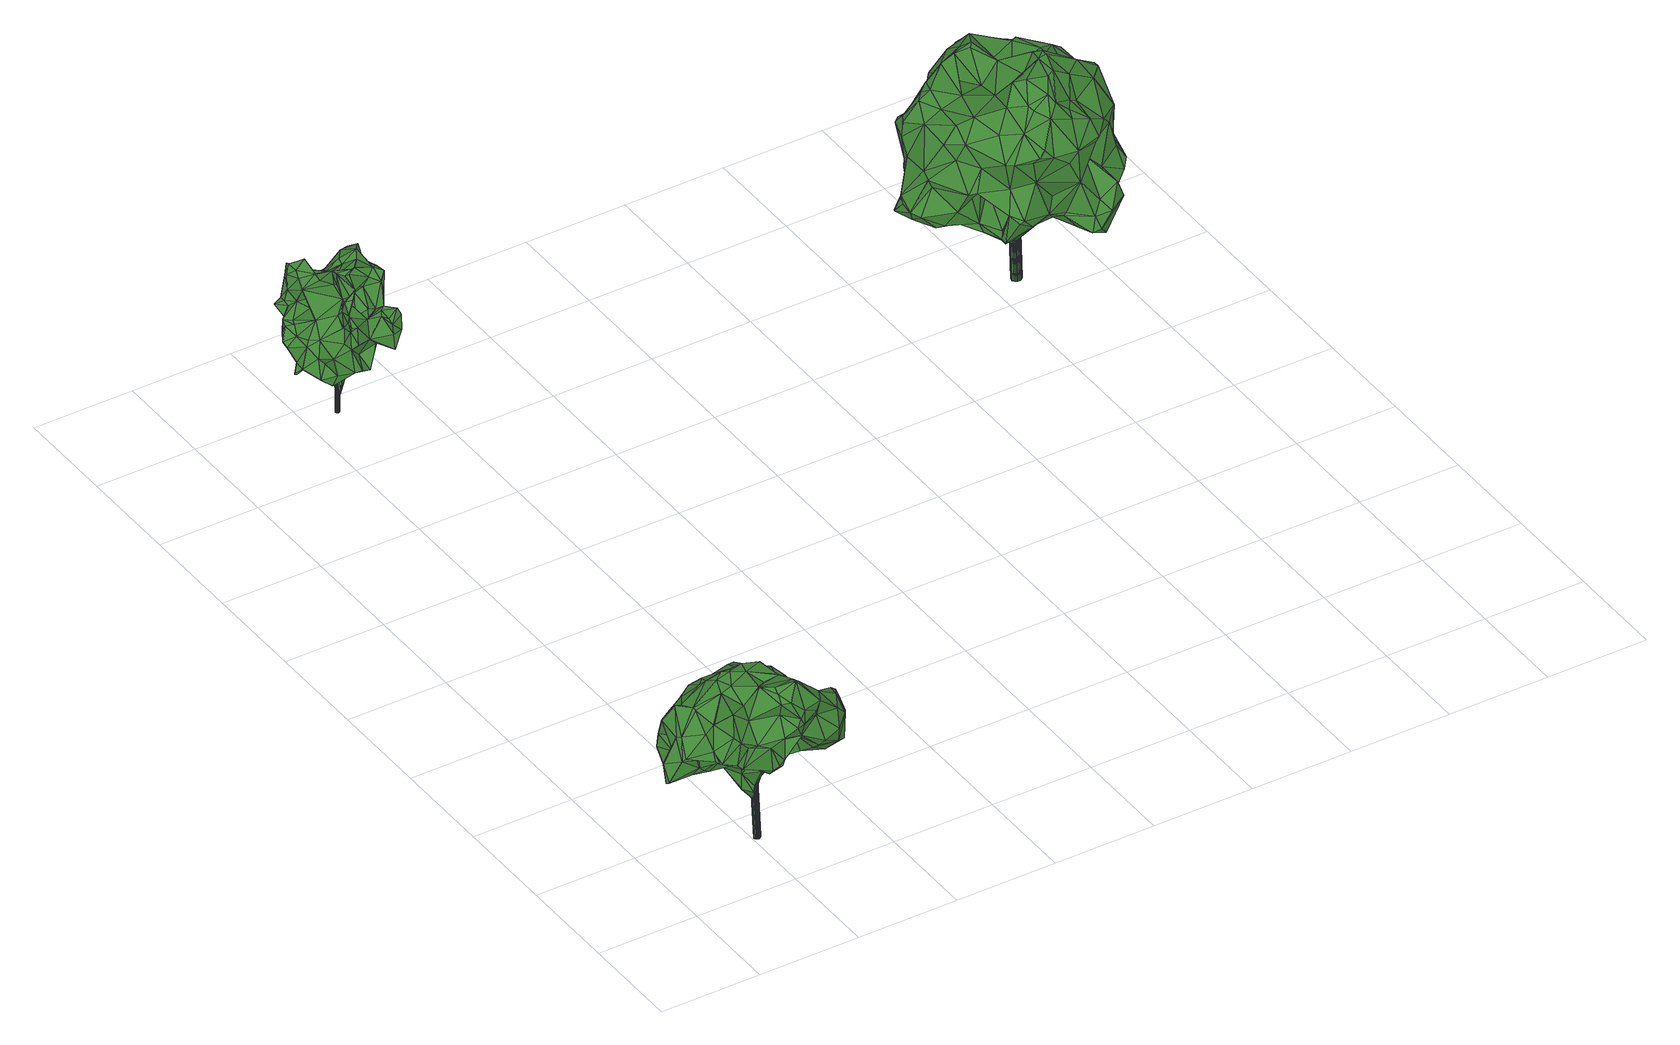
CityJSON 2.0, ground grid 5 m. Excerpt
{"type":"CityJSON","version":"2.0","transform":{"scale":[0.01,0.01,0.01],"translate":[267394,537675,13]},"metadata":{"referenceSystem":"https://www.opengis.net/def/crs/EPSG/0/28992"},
"CityObjects":{
"tree1":{"type":"SolitaryVegetationObject","attributes":{"gtid":406,"crown_width_m":7.27,"crown_median_z":19.41,"crown_r50_m":0.284,"crown_porosity":0.911,"trunk_H_m":6.09,"trunk_DBH_m":0.314,"trunk_radius_m":0.157,"trunk_base_height_m":13.32,"original_gtid":"407"},"geometry":[{"type":"Solid","lod":"3","boundaries":[[[[0,1,2]],[[3,4,5]],[[6,7,8]],[[9,10,11]],[[12,13,14]],[[15,16,17]],[[18,19,20]],[[18,13,12]],[[21,1,22]],[[23,24,25]],[[26,27,28]],[[26,29,27]],[[30,31,17]],[[23,32,24]],[[33,32,23]],[[34,35,36]],[[25,37,23]],[[38,39,16]],[[40,41,42]],[[43,44,45]],[[46,47,48]],[[46,49,50]],[[51,52,53]],[[54,55,56]],[[57,54,56]],[[58,59,60]],[[4,3,16]],[[52,37,25]],[[61,37,52]],[[62,63,64]],[[25,65,52]],[[20,13,18]],[[7,66,8]],[[6,67,7]],[[43,45,68]],[[43,68,15]],[[36,10,69]],[[8,66,6]],[[19,70,20]],[[34,71,72]],[[73,11,10]],[[74,25,24]],[[32,40,75]],[[76,77,78]],[[79,80,12]],[[81,82,83]],[[84,85,86]],[[15,17,43]],[[69,10,9]],[[87,11,74]],[[88,89,90]],[[91,90,89]],[[23,92,33]],[[24,87,74]],[[93,94,95]],[[96,97,98]],[[1,0,53]],[[99,64,100]],[[101,100,64]],[[102,103,104]],[[82,105,106]],[[107,106,105]],[[108,78,77]],[[3,109,110]],[[111,112,113]],[[78,112,76]],[[74,65,25]],[[68,114,115]],[[78,116,112]],[[24,69,9]],[[24,9,87]],[[117,118,60]],[[119,120,121]],[[118,122,123]],[[118,123,60]],[[88,42,41]],[[3,38,16]],[[15,68,124]],[[125,70,19]],[[36,69,75]],[[9,11,87]],[[0,59,29]],[[111,126,76]],[[45,114,68]],[[5,109,3]],[[68,115,127]],[[68,127,124]],[[128,13,20]],[[129,130,108]],[[24,75,69]],[[131,31,30]],[[132,133,30]],[[134,135,67]],[[61,136,137]],[[52,51,136]],[[138,120,139]],[[43,17,31]],[[52,136,61]],[[1,140,2]],[[106,103,83]],[[141,142,143]],[[84,86,144]],[[144,86,145]],[[21,22,146]],[[86,85,145]],[[111,147,148]],[[132,17,39]],[[17,16,39]],[[30,133,131]],[[52,65,53]],[[149,150,73]],[[92,137,151]],[[138,152,153]],[[154,70,125]],[[33,155,32]],[[40,32,155]],[[155,109,156]],[[157,158,91]],[[12,80,18]],[[7,159,66]],[[96,123,122]],[[160,161,135]],[[66,162,163]],[[164,165,166]],[[167,95,83]],[[154,115,114]],[[154,168,115]],[[22,53,65]],[[71,169,170]],[[171,172,173]],[[129,104,103]],[[147,11,150]],[[126,111,174]],[[175,142,141]],[[132,30,17]],[[22,1,53]],[[113,116,176]],[[166,77,164]],[[14,13,128]],[[82,106,83]],[[49,93,50]],[[106,107,176]],[[113,176,107]],[[74,22,65]],[[112,116,113]],[[107,140,21]],[[107,21,113]],[[78,108,116]],[[14,94,79]],[[128,94,14]],[[151,38,110]],[[131,43,31]],[[12,14,79]],[[81,118,117]],[[50,93,167]],[[102,167,103]],[[107,105,140]],[[151,39,38]],[[173,172,49]],[[43,131,44]],[[177,178,179]],[[180,44,97]],[[20,70,181]],[[20,181,97]],[[142,182,183]],[[23,37,61]],[[128,97,96]],[[128,20,97]],[[184,185,174]],[[186,187,184]],[[188,124,157]],[[10,35,73]],[[10,36,35]],[[98,189,190]],[[72,184,191]],[[83,103,167]],[[92,61,137]],[[0,60,59]],[[35,149,73]],[[132,137,28]],[[144,192,84]],[[33,109,155]],[[42,88,152]],[[140,193,2]],[[170,152,139]],[[46,194,47]],[[19,18,80]],[[139,152,138]],[[95,167,93]],[[72,35,34]],[[88,153,152]],[[103,130,129]],[[118,195,122]],[[60,2,117]],[[180,114,45]],[[45,44,180]],[[34,169,71]],[[105,117,193]],[[105,193,140]],[[71,184,72]],[[136,51,26]],[[42,169,34]],[[152,169,42]],[[110,92,151]],[[138,121,120]],[[132,27,196]],[[98,133,196]],[[117,2,193]],[[154,192,168]],[[16,15,188]],[[185,164,126]],[[77,126,164]],[[76,126,77]],[[44,131,98]],[[149,35,191]],[[190,96,98]],[[51,53,0]],[[81,83,95]],[[125,172,171]],[[93,79,94]],[[128,96,122]],[[197,183,161]],[[198,183,197]],[[29,59,58]],[[49,172,80]],[[4,16,188]],[[89,41,156]],[[57,192,144]],[[127,199,158]],[[99,55,64]],[[79,49,80]],[[27,98,196]],[[154,180,70]],[[114,180,154]],[[112,111,76]],[[200,104,201]],[[49,46,173]],[[5,156,109]],[[131,133,98]],[[26,28,137]],[[91,121,90]],[[35,72,191]],[[41,89,88]],[[157,89,5]],[[3,110,38]],[[147,111,21]],[[21,111,113]],[[202,121,91]],[[110,109,92]],[[144,54,57]],[[36,203,34]],[[108,162,129]],[[104,129,162]],[[204,205,50]],[[204,50,167]],[[84,206,85]],[[178,85,206]],[[47,194,175]],[[141,47,175]],[[177,48,178]],[[73,150,11]],[[66,187,6]],[[165,187,66]],[[27,189,98]],[[173,46,177]],[[200,201,175]],[[180,97,181]],[[44,98,97]],[[190,123,96]],[[89,156,5]],[[124,188,15]],[[206,171,173]],[[33,92,109]],[[108,163,162]],[[186,71,101]],[[90,138,153]],[[118,95,94]],[[170,101,71]],[[139,101,170]],[[186,101,134]],[[67,186,134]],[[103,106,130]],[[102,205,167]],[[204,167,205]],[[160,198,161]],[[198,197,161]],[[205,175,194]],[[205,194,50]],[[62,64,55]],[[183,201,159]],[[147,146,207]],[[11,147,207]],[[208,108,77]],[[157,5,4]],[[157,91,89]],[[161,183,159]],[[61,92,23]],[[74,11,207]],[[155,156,40]],[[41,40,156]],[[170,169,152]],[[74,207,146]],[[140,1,21]],[[90,153,88]],[[74,146,22]],[[163,209,66]],[[165,209,166]],[[104,162,159]],[[66,159,162]],[[66,209,165]],[[81,95,118]],[[19,172,125]],[[80,172,19]],[[145,54,144]],[[49,79,93]],[[36,75,203]],[[40,203,75]],[[32,75,24]],[[177,179,173]],[[206,179,178]],[[173,179,206]],[[50,194,46]],[[168,199,127]],[[127,115,168]],[[188,157,4]],[[67,135,161]],[[154,210,192]],[[57,168,192]],[[26,137,136]],[[168,57,199]],[[142,183,198]],[[67,6,187]],[[57,56,199]],[[147,21,146]],[[99,100,55]],[[120,100,139]],[[101,139,100]],[[101,64,134]],[[27,132,28]],[[127,158,124]],[[157,124,158]],[[56,158,199]],[[158,56,91]],[[195,94,122]],[[118,94,195]],[[122,94,128]],[[55,54,145]],[[70,180,181]],[[132,196,133]],[[141,143,47]],[[58,60,123]],[[71,186,184]],[[165,184,187]],[[34,203,42]],[[40,42,203]],[[176,130,106]],[[208,163,108]],[[208,77,163]],[[154,171,210]],[[125,171,154]],[[58,189,29]],[[211,189,58]],[[123,190,189]],[[123,189,211]],[[123,211,58]],[[29,189,27]],[[67,187,186]],[[164,184,165]],[[185,184,164]],[[85,178,62]],[[62,55,145]],[[85,62,145]],[[51,0,29]],[[51,29,26]],[[77,166,209]],[[149,174,148]],[[111,148,174]],[[116,108,130]],[[0,2,60]],[[184,174,191]],[[191,174,149]],[[126,174,185]],[[198,160,63]],[[134,160,135]],[[64,160,134]],[[63,160,64]],[[48,177,46]],[[119,121,202]],[[138,90,121]],[[62,178,63]],[[39,137,132]],[[151,137,39]],[[163,77,209]],[[148,147,150]],[[148,150,149]],[[116,130,176]],[[100,120,119]],[[100,119,55]],[[205,102,200]],[[104,200,102]],[[205,200,175]],[[202,91,56]],[[119,202,56]],[[55,119,56]],[[117,105,81]],[[81,105,82]],[[171,192,210]],[[171,206,192]],[[84,192,206]],[[48,47,143]],[[159,201,104]],[[182,201,183]],[[67,161,7]],[[161,159,7]],[[142,175,201]],[[142,201,182]],[[198,143,142]],[[48,143,178]],[[63,178,143]],[[198,63,143]],[[212,213,214]],[[212,214,215]],[[215,214,216]],[[215,216,217]],[[214,213,218]],[[214,218,216]],[[216,218,219]],[[216,219,217]],[[218,213,220]],[[218,220,219]],[[219,220,221]],[[219,221,217]],[[220,213,222]],[[220,222,221]],[[221,222,223]],[[221,223,217]],[[222,213,224]],[[222,224,223]],[[223,224,225]],[[223,225,217]],[[224,213,226]],[[224,226,225]],[[225,226,227]],[[225,227,217]],[[226,213,228]],[[226,228,227]],[[227,228,229]],[[227,229,217]],[[228,213,230]],[[228,230,229]],[[229,230,231]],[[229,231,217]],[[230,213,232]],[[230,232,231]],[[231,232,233]],[[231,233,217]],[[232,213,234]],[[232,234,233]],[[233,234,235]],[[233,235,217]],[[234,213,236]],[[234,236,235]],[[235,236,237]],[[235,237,217]],[[236,213,238]],[[236,238,237]],[[237,238,239]],[[237,239,217]],[[238,213,240]],[[238,240,239]],[[239,240,241]],[[239,241,217]],[[240,213,242]],[[240,242,241]],[[241,242,243]],[[241,243,217]],[[242,213,244]],[[242,244,243]],[[243,244,245]],[[243,245,217]],[[244,213,246]],[[244,246,245]],[[245,246,247]],[[245,247,217]],[[246,213,248]],[[246,248,247]],[[247,248,249]],[[247,249,217]],[[248,213,250]],[[248,250,249]],[[249,250,251]],[[249,251,217]],[[250,213,252]],[[250,252,251]],[[251,252,253]],[[251,253,217]],[[252,213,254]],[[252,254,253]],[[253,254,255]],[[253,255,217]],[[254,213,256]],[[254,256,255]],[[255,256,257]],[[255,257,217]],[[256,213,258]],[[256,258,257]],[[257,258,259]],[[257,259,217]],[[258,213,260]],[[258,260,259]],[[259,260,261]],[[259,261,217]],[[260,213,212]],[[260,212,261]],[[261,212,215]],[[261,215,217]]]]}]},
"tree2":{"type":"SolitaryVegetationObject","attributes":{"gtid":438,"crown_width_m":5.34,"crown_median_z":18.95,"crown_r50_m":0.279,"crown_porosity":0.919,"trunk_H_m":5.14,"trunk_DBH_m":0.199,"trunk_radius_m":0.0993,"trunk_base_height_m":13.81,"original_gtid":"440"},"geometry":[{"type":"Solid","lod":"3","boundaries":[[[[262,263,264]],[[265,266,267]],[[268,269,270]],[[271,272,273]],[[274,275,276]],[[274,276,262]],[[277,278,271]],[[262,264,279]],[[280,281,282]],[[283,284,272]],[[285,286,287]],[[288,289,290]],[[291,292,293]],[[271,294,295]],[[296,297,298]],[[299,300,301]],[[280,301,300]],[[302,303,304]],[[305,306,307]],[[285,306,305]],[[308,309,310]],[[311,312,273]],[[313,273,312]],[[269,314,270]],[[315,306,285]],[[316,317,318]],[[319,320,266]],[[321,322,323]],[[324,325,326]],[[327,328,329]],[[330,331,332]],[[330,333,334]],[[335,333,330]],[[279,336,274]],[[286,285,305]],[[337,338,339]],[[340,341,342]],[[343,335,332]],[[330,332,335]],[[276,275,344]],[[345,346,347]],[[262,348,263]],[[349,350,313]],[[351,352,353]],[[271,354,294]],[[355,356,357]],[[358,356,355]],[[323,359,321]],[[360,361,362]],[[281,363,364]],[[309,365,366]],[[367,365,309]],[[321,368,369]],[[370,346,345]],[[347,371,345]],[[372,323,322]],[[273,313,373]],[[374,375,376]],[[276,348,262]],[[377,378,284]],[[311,284,378]],[[301,302,299]],[[282,301,280]],[[379,373,313]],[[326,320,357]],[[380,381,366]],[[341,382,383]],[[303,302,355]],[[384,368,321]],[[384,385,368]],[[386,366,342]],[[340,342,366]],[[387,388,389]],[[390,363,391]],[[364,363,390]],[[372,359,323]],[[392,385,384]],[[393,347,394]],[[293,292,325]],[[292,326,325]],[[347,346,394]],[[279,274,262]],[[395,396,375]],[[277,397,329]],[[277,329,369]],[[393,371,347]],[[398,291,293]],[[290,291,398]],[[369,399,321]],[[361,374,400]],[[360,374,361]],[[277,401,397]],[[342,402,386]],[[403,404,309]],[[403,309,381]],[[405,406,402]],[[407,408,387]],[[409,264,348]],[[264,263,348]],[[302,304,299]],[[386,402,406]],[[386,406,410]],[[345,278,370]],[[349,338,350]],[[290,398,411]],[[342,341,402]],[[348,322,412]],[[413,287,286]],[[318,304,414]],[[415,325,364]],[[416,417,418]],[[418,417,407]],[[359,384,321]],[[419,420,351]],[[421,414,395]],[[364,288,415]],[[282,302,301]],[[422,423,424]],[[406,424,423]],[[425,270,426]],[[271,283,272]],[[373,427,428]],[[358,302,282]],[[429,430,431]],[[432,433,350]],[[433,379,350]],[[268,434,387]],[[285,287,435]],[[433,373,379]],[[436,373,433]],[[314,437,438]],[[330,334,439]],[[314,409,440]],[[374,360,441]],[[374,441,375]],[[325,352,442]],[[443,413,286]],[[293,442,398]],[[400,374,376]],[[429,382,444]],[[419,351,353]],[[402,383,405]],[[407,387,410]],[[273,272,284]],[[290,415,288]],[[408,445,387]],[[290,411,415]],[[395,375,441]],[[446,443,447]],[[447,443,286]],[[285,395,448]],[[285,421,395]],[[290,289,291]],[[449,344,392]],[[449,392,372]],[[376,450,400]],[[319,450,376]],[[414,421,318]],[[451,439,334]],[[357,396,355]],[[402,341,383]],[[382,405,383]],[[325,415,352]],[[391,452,436]],[[292,291,320]],[[453,268,445]],[[453,445,316]],[[278,283,271]],[[278,345,283]],[[406,423,439]],[[279,454,265]],[[400,265,454]],[[344,455,276]],[[455,372,322]],[[456,285,437]],[[295,405,431]],[[405,424,406]],[[405,295,424]],[[293,325,442]],[[321,399,322]],[[439,423,457]],[[425,381,380]],[[458,298,336]],[[458,336,279]],[[358,355,302]],[[421,453,459]],[[316,459,453]],[[362,460,360]],[[410,387,389]],[[284,283,461]],[[462,409,314]],[[344,449,455]],[[372,455,449]],[[463,407,410]],[[370,368,394]],[[370,394,346]],[[464,465,339]],[[465,464,466]],[[288,467,432]],[[367,309,412]],[[448,360,460]],[[425,387,434]],[[415,411,420]],[[419,353,420]],[[420,353,415]],[[284,461,393]],[[390,288,364]],[[364,325,281]],[[281,325,324]],[[281,280,468]],[[369,368,277]],[[277,368,370]],[[277,370,278]],[[339,296,337]],[[337,296,469]],[[337,469,291]],[[423,422,457]],[[426,314,440]],[[406,439,410]],[[338,337,289]],[[459,316,318]],[[459,318,421]],[[452,470,343]],[[407,417,408]],[[408,417,471]],[[311,273,284]],[[269,453,437]],[[291,289,337]],[[345,371,461]],[[345,461,283]],[[456,437,453]],[[385,472,297]],[[392,472,385]],[[451,334,463]],[[275,472,344]],[[392,344,472]],[[473,474,470]],[[359,392,384]],[[359,372,392]],[[395,441,448]],[[475,476,477]],[[429,431,382]],[[391,363,473]],[[478,378,377]],[[339,466,296]],[[413,462,287]],[[443,479,413]],[[430,401,431]],[[480,467,390]],[[422,331,457]],[[438,462,314]],[[425,426,403]],[[332,452,343]],[[309,366,381]],[[273,294,354]],[[343,470,474]],[[327,429,340]],[[270,434,268]],[[425,434,270]],[[475,481,468]],[[287,462,438]],[[417,299,482]],[[417,482,317]],[[327,430,429]],[[473,483,416]],[[479,307,484]],[[281,468,481]],[[281,481,363]],[[477,483,473]],[[268,453,269]],[[317,316,445]],[[269,437,314]],[[478,485,378]],[[390,467,288]],[[394,486,393]],[[478,377,486]],[[417,317,471]],[[408,471,317]],[[285,435,437]],[[291,469,320]],[[313,350,379]],[[447,286,487]],[[438,437,287]],[[319,357,320]],[[464,488,312]],[[266,320,469]],[[413,484,409]],[[462,413,409]],[[420,442,352]],[[411,442,420]],[[479,484,413]],[[353,352,415]],[[401,430,397]],[[455,348,276]],[[322,348,455]],[[420,352,351]],[[380,366,489]],[[432,467,433]],[[480,433,467]],[[432,350,289]],[[432,289,288]],[[338,289,350]],[[373,490,294]],[[335,491,333]],[[403,492,404]],[[360,448,441]],[[417,416,493]],[[417,493,299]],[[308,412,309]],[[300,299,493]],[[300,493,280]],[[473,475,477]],[[468,476,475]],[[389,489,410]],[[380,489,389]],[[299,304,482]],[[362,361,454]],[[315,454,306]],[[361,400,454]],[[418,491,416]],[[331,427,436]],[[312,311,478]],[[399,367,322]],[[385,297,466]],[[296,466,297]],[[339,494,466]],[[368,486,394]],[[387,445,268]],[[410,495,463]],[[478,486,368]],[[339,338,464]],[[341,340,444]],[[341,444,382]],[[338,488,464]],[[338,349,488]],[[496,396,357]],[[375,396,496]],[[488,349,313]],[[313,312,488]],[[475,473,363]],[[475,363,481]],[[376,496,319]],[[376,375,496]],[[496,357,319]],[[308,310,412]],[[264,306,454]],[[422,294,497]],[[497,294,490]],[[397,327,329]],[[273,354,271]],[[326,292,320]],[[491,407,333]],[[334,333,463]],[[330,457,331]],[[463,333,407]],[[473,470,452]],[[466,494,465]],[[494,339,465]],[[273,373,294]],[[343,491,335]],[[414,304,395]],[[397,430,327]],[[385,478,368]],[[385,466,478]],[[491,418,407]],[[297,498,298]],[[265,458,279]],[[327,340,366]],[[266,469,499]],[[296,298,499]],[[296,499,469]],[[500,365,367]],[[393,461,371]],[[362,454,315]],[[377,284,393]],[[311,378,485]],[[478,311,485]],[[264,454,279]],[[460,362,501]],[[315,501,362]],[[460,501,448]],[[306,484,307]],[[501,315,285]],[[367,412,322]],[[428,427,502]],[[433,480,436]],[[411,398,442]],[[400,450,265]],[[266,265,450]],[[373,428,490]],[[324,356,358]],[[326,356,324]],[[287,437,435]],[[336,498,274]],[[274,498,275]],[[357,356,326]],[[472,275,498]],[[297,472,498]],[[336,298,498]],[[391,436,480]],[[390,391,480]],[[395,503,396]],[[265,267,458]],[[355,503,303]],[[396,503,355]],[[286,305,487]],[[479,487,307]],[[410,439,495]],[[295,431,401]],[[451,495,439]],[[463,495,451]],[[474,416,491]],[[473,416,474]],[[410,489,366]],[[410,366,386]],[[318,482,304]],[[317,482,318]],[[373,436,427]],[[422,424,294]],[[294,424,295]],[[312,478,464]],[[393,486,377]],[[277,295,401]],[[271,295,277]],[[303,503,304]],[[395,304,503]],[[478,466,464]],[[382,431,405]],[[310,309,404]],[[282,504,358]],[[324,358,504]],[[281,324,504]],[[281,504,282]],[[285,448,501]],[[319,266,450]],[[264,409,484]],[[264,484,306]],[[305,307,487]],[[328,365,500]],[[446,479,443]],[[499,298,267]],[[426,270,314]],[[343,474,491]],[[366,365,328]],[[381,425,403]],[[476,483,477]],[[456,453,421]],[[456,421,285]],[[408,317,445]],[[331,452,332]],[[436,452,331]],[[280,483,468]],[[476,468,483]],[[493,483,280]],[[416,483,493]],[[473,452,391]],[[329,328,369]],[[331,497,427]],[[331,422,497]],[[369,328,399]],[[328,500,367]],[[367,399,328]],[[366,328,327]],[[266,499,267]],[[298,458,267]],[[492,505,348]],[[409,505,440]],[[446,447,487]],[[446,487,479]],[[412,404,348]],[[310,404,412]],[[348,404,492]],[[490,428,497]],[[403,426,440]],[[439,457,330]],[[497,428,502]],[[429,444,340]],[[497,502,427]],[[387,425,388]],[[425,380,388]],[[389,388,380]],[[403,505,492]],[[409,348,505]],[[440,505,403]],[[506,507,508]],[[506,508,509]],[[509,508,510]],[[509,510,511]],[[508,507,512]],[[508,512,510]],[[510,512,513]],[[510,513,511]],[[512,507,514]],[[512,514,513]],[[513,514,515]],[[513,515,511]],[[514,507,516]],[[514,516,515]],[[515,516,517]],[[515,517,511]],[[516,507,518]],[[516,518,517]],[[517,518,519]],[[517,519,511]],[[518,507,520]],[[518,520,519]],[[519,520,521]],[[519,521,511]],[[520,507,522]],[[520,522,521]],[[521,522,523]],[[521,523,511]],[[522,507,524]],[[522,524,523]],[[523,524,525]],[[523,525,511]],[[524,507,526]],[[524,526,525]],[[525,526,527]],[[525,527,511]],[[526,507,528]],[[526,528,527]],[[527,528,529]],[[527,529,511]],[[528,507,530]],[[528,530,529]],[[529,530,531]],[[529,531,511]],[[530,507,532]],[[530,532,531]],[[531,532,533]],[[531,533,511]],[[532,507,534]],[[532,534,533]],[[533,534,535]],[[533,535,511]],[[534,507,536]],[[534,536,535]],[[535,536,537]],[[535,537,511]],[[536,507,538]],[[536,538,537]],[[537,538,539]],[[537,539,511]],[[538,507,540]],[[538,540,539]],[[539,540,541]],[[539,541,511]],[[540,507,542]],[[540,542,541]],[[541,542,543]],[[541,543,511]],[[542,507,544]],[[542,544,543]],[[543,544,545]],[[543,545,511]],[[544,507,546]],[[544,546,545]],[[545,546,547]],[[545,547,511]],[[546,507,548]],[[546,548,547]],[[547,548,549]],[[547,549,511]],[[548,507,550]],[[548,550,549]],[[549,550,551]],[[549,551,511]],[[550,507,552]],[[550,552,551]],[[551,552,553]],[[551,553,511]],[[552,507,554]],[[552,554,553]],[[553,554,555]],[[553,555,511]],[[554,507,506]],[[554,506,555]],[[555,506,509]],[[555,509,511]]]]}]},
"tree3":{"type":"SolitaryVegetationObject","attributes":{"gtid":364,"crown_width_m":9.64,"crown_median_z":20.68,"crown_r50_m":0.327,"crown_porosity":0.9,"trunk_H_m":7.3,"trunk_DBH_m":0.486,"trunk_radius_m":0.243,"trunk_base_height_m":13.38,"original_gtid":"365"},"geometry":[{"type":"Solid","lod":"3","boundaries":[[[[556,557,558]],[[556,558,559]],[[560,561,562]],[[563,564,565]],[[566,567,568]],[[569,570,571]],[[572,573,574]],[[575,576,577]],[[575,577,578]],[[579,580,581]],[[582,583,584]],[[573,572,585]],[[573,585,586]],[[587,588,589]],[[587,589,590]],[[591,592,593]],[[578,593,592]],[[594,595,596]],[[597,598,599]],[[600,601,559]],[[602,603,604]],[[605,606,607]],[[608,566,606]],[[609,610,611]],[[612,610,609]],[[613,614,615]],[[563,565,616]],[[617,618,562]],[[576,619,577]],[[620,621,622]],[[623,621,620]],[[567,624,568]],[[625,626,627]],[[627,628,625]],[[557,556,629]],[[630,611,631]],[[632,613,615]],[[633,634,635]],[[584,636,582]],[[637,638,639]],[[640,569,571]],[[608,567,566]],[[556,559,601]],[[556,601,629]],[[641,642,643]],[[570,644,571]],[[645,646,647]],[[617,562,561]],[[648,649,650]],[[651,652,653]],[[653,654,651]],[[655,641,643]],[[656,558,557]],[[565,657,658]],[[659,656,660]],[[661,662,663]],[[661,664,662]],[[665,666,667]],[[604,668,606]],[[669,627,639]],[[670,665,667]],[[671,603,654]],[[672,673,674]],[[672,674,586]],[[675,676,677]],[[647,646,597]],[[647,597,631]],[[658,616,565]],[[637,639,678]],[[637,678,679]],[[680,681,682]],[[683,672,586]],[[606,566,607]],[[665,670,684]],[[629,601,685]],[[651,686,687]],[[678,639,627]],[[627,626,678]],[[688,689,605]],[[690,691,692]],[[693,694,695]],[[696,694,693]],[[668,604,603]],[[697,698,699]],[[700,672,701]],[[702,703,704]],[[705,704,703]],[[690,587,590]],[[557,706,656]],[[660,656,706]],[[707,598,708]],[[709,710,618]],[[623,647,631]],[[611,610,631]],[[711,712,713]],[[562,710,714]],[[715,714,710]],[[716,659,660]],[[569,717,644]],[[718,719,561]],[[720,635,721]],[[709,715,710]],[[618,596,722]],[[708,723,707]],[[630,631,658]],[[594,648,595]],[[671,724,725]],[[625,709,726]],[[727,707,616]],[[715,728,714]],[[562,714,560]],[[631,599,658]],[[599,707,727]],[[727,658,599]],[[658,727,616]],[[563,729,564]],[[730,600,567]],[[567,600,624]],[[559,624,600]],[[731,686,602]],[[668,732,606]],[[670,667,620]],[[568,582,733]],[[584,734,636]],[[673,735,613]],[[584,736,734]],[[734,737,738]],[[656,737,734]],[[656,659,737]],[[736,558,656]],[[736,656,734]],[[739,576,575]],[[740,687,741]],[[651,687,740]],[[611,630,657]],[[721,742,743]],[[676,744,626]],[[745,693,746]],[[747,745,746]],[[748,707,723]],[[749,750,700]],[[700,750,751]],[[696,693,737]],[[606,752,608]],[[723,753,754]],[[754,748,723]],[[600,730,601]],[[755,577,619]],[[634,571,756]],[[757,635,720]],[[616,758,563]],[[721,635,634]],[[581,601,730]],[[654,686,651]],[[613,698,673]],[[701,672,683]],[[753,759,760]],[[753,760,754]],[[588,704,761]],[[721,743,720]],[[762,763,619]],[[764,765,766]],[[603,767,668]],[[590,768,691]],[[684,609,769]],[[563,758,770]],[[771,757,772]],[[773,593,774]],[[775,683,585]],[[585,683,586]],[[697,776,574]],[[777,776,697]],[[563,770,729]],[[648,729,770]],[[618,617,596]],[[778,698,613]],[[662,773,779]],[[654,603,602]],[[565,564,657]],[[731,632,686]],[[688,713,712]],[[596,617,594]],[[564,729,719]],[[729,648,594]],[[710,562,618]],[[766,757,771]],[[573,697,574]],[[700,701,749]],[[606,689,604]],[[688,566,713]],[[698,778,699]],[[596,595,780]],[[781,747,749]],[[725,724,679]],[[643,782,655]],[[696,737,716]],[[759,783,760]],[[647,623,645]],[[784,747,768]],[[711,777,699]],[[559,558,785]],[[559,785,624]],[[745,776,786]],[[683,775,701]],[[691,768,692]],[[690,787,788]],[[690,788,587]],[[789,700,751]],[[663,652,651]],[[693,695,692]],[[659,716,737]],[[599,598,707]],[[764,766,771]],[[764,771,646]],[[781,775,790]],[[636,776,582]],[[777,582,776]],[[781,749,701]],[[781,791,747]],[[792,793,750]],[[789,672,700]],[[759,644,783]],[[762,619,794]],[[795,726,642]],[[677,796,668]],[[669,639,638]],[[770,681,649]],[[797,706,557]],[[701,775,781]],[[795,642,798]],[[789,673,672]],[[641,798,642]],[[680,799,660]],[[795,800,626]],[[800,676,626]],[[725,675,671]],[[675,744,676]],[[801,784,768]],[[801,768,590]],[[693,692,747]],[[747,692,768]],[[745,802,776]],[[673,698,697]],[[673,697,573]],[[751,664,661]],[[793,664,751]],[[681,580,579]],[[649,648,803]],[[654,602,686]],[[595,648,650]],[[705,703,765]],[[804,765,703]],[[595,650,579]],[[769,805,684]],[[745,806,734]],[[745,786,806]],[[560,807,805]],[[560,805,769]],[[695,783,690]],[[733,582,777]],[[740,663,651]],[[801,590,589]],[[681,685,580]],[[558,736,808]],[[637,763,638]],[[795,626,625]],[[579,649,681]],[[650,649,579]],[[631,610,623]],[[712,809,688]],[[664,773,662]],[[631,597,599]],[[734,738,745]],[[611,657,718]],[[567,810,730]],[[725,744,675]],[[678,744,725]],[[693,745,738]],[[782,643,722]],[[613,632,731]],[[775,585,790]],[[792,749,747]],[[792,747,784]],[[751,750,793]],[[574,802,572]],[[704,765,811]],[[633,703,702]],[[754,682,748]],[[799,682,754]],[[810,567,812]],[[810,812,655]],[[794,576,813]],[[620,813,576]],[[667,813,620]],[[721,814,742]],[[561,769,609]],[[594,617,719]],[[747,746,693]],[[594,719,729]],[[737,693,738]],[[638,666,815]],[[770,803,648]],[[691,690,590]],[[605,689,606]],[[681,770,682]],[[722,643,642]],[[722,642,618]],[[731,689,809]],[[688,809,689]],[[695,760,783]],[[601,581,580]],[[742,708,598]],[[660,797,680]],[[816,765,764]],[[704,811,817]],[[793,704,817]],[[732,796,798]],[[800,798,796]],[[579,581,818]],[[711,713,733]],[[645,764,646]],[[816,764,645]],[[712,731,809]],[[653,724,654]],[[645,620,739]],[[816,592,765]],[[614,687,615]],[[819,755,763]],[[680,685,681]],[[709,642,726]],[[618,642,709]],[[578,577,819]],[[664,793,817]],[[623,610,622]],[[612,622,610]],[[620,622,612]],[[655,752,641]],[[664,593,773]],[[684,670,612]],[[684,612,609]],[[635,757,804]],[[627,728,628]],[[716,694,696]],[[695,694,820]],[[682,758,748]],[[708,753,723]],[[646,771,821]],[[719,718,564]],[[692,695,690]],[[716,660,694]],[[820,694,660]],[[596,780,722]],[[820,754,760]],[[620,612,670]],[[660,799,820]],[[718,561,609]],[[620,576,739]],[[819,774,578]],[[774,593,578]],[[603,671,767]],[[625,726,795]],[[755,619,763]],[[705,765,704]],[[818,722,780]],[[782,722,818]],[[818,780,579]],[[583,624,785]],[[630,658,657]],[[820,799,754]],[[604,689,602]],[[731,602,689]],[[770,758,682]],[[780,595,579]],[[819,822,774]],[[741,789,661]],[[789,751,661]],[[613,712,778]],[[731,712,613]],[[718,657,564]],[[697,699,777]],[[788,787,717]],[[740,741,663]],[[741,661,663]],[[776,636,806]],[[782,810,655]],[[581,730,810]],[[753,814,759]],[[776,806,786]],[[725,679,678]],[[608,752,812]],[[733,713,568]],[[690,717,787]],[[756,759,814]],[[711,733,777]],[[711,699,778]],[[712,711,778]],[[663,779,652]],[[662,779,663]],[[653,779,679]],[[652,779,653]],[[654,724,671]],[[779,822,679]],[[679,822,637]],[[819,763,822]],[[615,687,686]],[[615,686,632]],[[620,645,623]],[[811,765,592]],[[572,802,790]],[[572,790,585]],[[791,745,747]],[[676,796,677]],[[676,800,796]],[[668,796,732]],[[576,794,619]],[[702,640,633]],[[680,682,799]],[[660,706,797]],[[818,810,782]],[[581,810,818]],[[749,792,750]],[[785,558,808]],[[781,790,791]],[[819,577,755]],[[571,634,640]],[[633,640,634]],[[756,721,634]],[[748,758,707]],[[665,807,728]],[[714,728,807]],[[813,667,666]],[[800,795,798]],[[617,561,719]],[[575,578,592]],[[575,592,816]],[[601,580,685]],[[816,823,575]],[[574,776,802]],[[645,823,816]],[[569,587,788]],[[588,587,569]],[[591,593,664]],[[616,707,758]],[[728,627,815]],[[678,626,744]],[[759,756,571]],[[665,728,815]],[[820,760,695]],[[797,557,629]],[[582,568,583]],[[566,688,824]],[[568,713,566]],[[739,575,823]],[[739,823,645]],[[675,677,671]],[[641,732,798]],[[734,806,636]],[[688,607,824]],[[605,607,688]],[[635,804,633]],[[821,597,646]],[[708,742,814]],[[756,814,721]],[[753,708,814]],[[598,597,821]],[[598,821,742]],[[817,811,592]],[[817,592,591]],[[664,817,591]],[[825,771,772]],[[720,772,757]],[[757,766,804]],[[765,804,766]],[[714,807,560]],[[666,665,815]],[[623,622,621]],[[773,822,779]],[[569,644,570]],[[649,803,770]],[[653,679,724]],[[560,769,561]],[[669,815,627]],[[638,815,669]],[[684,805,665]],[[807,665,805]],[[588,569,702]],[[588,702,704]],[[702,569,640]],[[609,611,718]],[[586,674,573]],[[571,644,759]],[[638,762,666]],[[763,762,638]],[[813,666,762]],[[813,762,794]],[[677,767,671]],[[668,767,677]],[[745,790,802]],[[624,583,568]],[[566,824,607]],[[573,674,673]],[[773,774,822]],[[637,822,763]],[[608,812,567]],[[569,788,717]],[[685,680,797]],[[685,797,629]],[[791,790,745]],[[584,808,736]],[[785,808,584]],[[687,735,741]],[[687,614,735]],[[741,735,789]],[[789,735,673]],[[614,613,735]],[[826,588,761]],[[732,752,606]],[[641,752,732]],[[583,785,584]],[[655,812,752]],[[742,821,825]],[[825,821,771]],[[742,825,772]],[[743,742,772]],[[720,743,772]],[[625,715,709]],[[628,715,625]],[[728,715,628]],[[690,644,717]],[[804,703,633]],[[783,644,690]],[[792,784,826]],[[784,801,826]],[[589,588,826]],[[589,826,801]],[[792,826,761]],[[793,761,704]],[[793,792,761]],[[827,828,829]],[[827,829,830]],[[830,829,831]],[[830,831,832]],[[829,828,833]],[[829,833,831]],[[831,833,834]],[[831,834,832]],[[833,828,835]],[[833,835,834]],[[834,835,836]],[[834,836,832]],[[835,828,837]],[[835,837,836]],[[836,837,838]],[[836,838,832]],[[837,828,839]],[[837,839,838]],[[838,839,840]],[[838,840,832]],[[839,828,841]],[[839,841,840]],[[840,841,842]],[[840,842,832]],[[841,828,843]],[[841,843,842]],[[842,843,844]],[[842,844,832]],[[843,828,845]],[[843,845,844]],[[844,845,846]],[[844,846,832]],[[845,828,847]],[[845,847,846]],[[846,847,848]],[[846,848,832]],[[847,828,849]],[[847,849,848]],[[848,849,850]],[[848,850,832]],[[849,828,851]],[[849,851,850]],[[850,851,852]],[[850,852,832]],[[851,828,853]],[[851,853,852]],[[852,853,854]],[[852,854,832]],[[853,828,855]],[[853,855,854]],[[854,855,856]],[[854,856,832]],[[855,828,857]],[[855,857,856]],[[856,857,858]],[[856,858,832]],[[857,828,859]],[[857,859,858]],[[858,859,860]],[[858,860,832]],[[859,828,861]],[[859,861,860]],[[860,861,862]],[[860,862,832]],[[861,828,863]],[[861,863,862]],[[862,863,864]],[[862,864,832]],[[863,828,865]],[[863,865,864]],[[864,865,866]],[[864,866,832]],[[865,828,867]],[[865,867,866]],[[866,867,868]],[[866,868,832]],[[867,828,869]],[[867,869,868]],[[868,869,870]],[[868,870,832]],[[869,828,871]],[[869,871,870]],[[870,871,872]],[[870,872,832]],[[871,828,873]],[[871,873,872]],[[872,873,874]],[[872,874,832]],[[873,828,875]],[[873,875,874]],[[874,875,876]],[[874,876,832]],[[875,828,827]],[[875,827,876]],[[876,827,830]],[[876,830,832]]]]}]}
},
"vertices":[
[598,451,773],[574,569,768],[516,479,818],[826,390,420],[790,350,410],[751,373,420],[52,324,515],[53,305,527],[50,324,517],[535,715,508],[436,642,483],[449,705,569],[499,134,930],[583,129,973],[500,163,948],[860,178,530],[875,306,521],[914,254,606],[533,85,902],[574,69,812],[596,77,841],[469,620,748],[586,674,721],[704,607,539],[643,695,509],[671,712,652],[734,451,744],[744,303,715],[669,352,640],[678,420,770],[881,281,717],[880,250,702],[680,574,464],[719,544,468],[393,546,417],[370,576,462],[445,636,474],[702,616,630],[871,398,548],[856,392,582],[582,559,427],[563,413,440],[487,491,404],[871,187,655],[812,153,723],[787,99,657],[282,88,785],[208,123,679],[268,95,666],[377,178,811],[299,181,870],[700,510,769],[699,594,705],[651,565,756],[469,143,551],[439,174,521],[532,249,497],[509,229,626],[636,373,827],[632,386,826],[586,421,893],[747,554,663],[339,141,612],[303,154,616],[368,224,559],[620,682,714],[68,374,582],[180,320,514],[810,140,558],[539,701,498],[594,72,772],[352,453,459],[325,495,475],[410,636,503],[600,730,636],[576,640,478],[222,569,675],[144,535,614],[206,561,684],[454,211,940],[492,102,896],[429,414,907],[405,443,895],[366,416,885],[463,68,602],[435,77,585],[454,80,583],[548,732,536],[543,364,385],[638,347,439],[543,337,367],[613,283,466],[734,491,579],[399,254,835],[474,252,910],[392,344,888],[670,243,868],[699,116,830],[760,222,792],[432,259,504],[408,283,451],[343,327,483],[224,360,813],[219,372,821],[147,352,707],[468,465,876],[345,473,852],[385,566,794],[129,482,724],[729,485,473],[805,442,486],[320,571,705],[283,582,720],[335,590,763],[711,89,629],[695,117,596],[261,535,762],[513,449,895],[490,377,905],[456,255,385],[443,245,363],[512,312,368],[599,289,898],[609,317,883],[777,196,491],[553,63,773],[233,538,642],[681,144,571],[604,187,937],[171,446,807],[206,449,794],[853,230,736],[800,343,623],[864,292,726],[251,298,517],[224,289,539],[750,482,719],[743,463,643],[479,303,279],[412,290,364],[484,557,798],[202,131,678],[197,160,675],[228,139,660],[490,85,585],[437,108,549],[498,657,689],[462,578,667],[368,495,643],[357,584,515],[471,586,563],[831,432,566],[459,396,360],[499,339,329],[595,98,697],[686,512,462],[627,459,484],[736,253,490],[671,229,502],[114,297,623],[281,233,614],[200,292,561],[137,382,690],[127,388,616],[161,505,563],[165,474,541],[127,519,562],[339,338,873],[586,128,684],[412,473,423],[376,356,484],[484,61,748],[501,127,825],[364,85,740],[302,490,631],[205,190,707],[331,500,820],[325,97,736],[293,91,641],[353,91,727],[683,121,760],[679,109,793],[176,274,625],[175,273,622],[274,453,543],[221,499,609],[248,338,526],[156,354,524],[832,222,498],[667,325,811],[676,257,849],[319,504,488],[496,80,617],[496,476,848],[281,149,772],[531,300,880],[796,311,718],[189,283,611],[248,180,641],[642,234,604],[229,289,728],[130,291,634],[505,305,449],[479,551,449],[257,264,783],[254,264,785],[424,73,710],[505,653,674],[180,431,650],[126,517,564],[511,121,691],[636,354,823],[541,345,33],[525,345,32],[540,349,32],[517,356,642],[516,360,641],[501,356,641],[539,353,32],[515,364,641],[536,356,32],[512,367,641],[533,358,32],[509,370,641],[529,360,32],[505,371,641],[525,361,32],[501,372,641],[521,360,31],[497,371,641],[517,359,31],[493,370,640],[514,356,31],[490,367,640],[512,353,31],[487,364,640],[510,349,31],[486,360,640],[509,345,31],[485,356,640],[510,341,31],[486,352,640],[511,337,32],[487,348,641],[514,334,32],[490,345,641],[517,332,32],[493,343,641],[521,330,32],[497,341,641],[525,329,32],[501,340,641],[529,330,32],[505,341,641],[533,331,32],[508,342,641],[536,334,33],[512,345,642],[538,337,33],[514,348,642],[540,341,33],[516,352,642],
[841,3810,767],[840,3809,767],[813,3791,732],[772,3760,609],[743,3787,533],[754,3845,571],[582,3720,755],[619,3709,762],[645,3734,787],[607,4143,585],[632,4160,560],[603,4074,474],[839,3871,680],[834,3892,694],[827,3851,773],[642,4101,623],[649,4132,604],[830,3800,673],[439,3684,419],[496,3747,358],[483,3658,390],[631,4162,561],[670,4159,545],[681,3694,642],[611,3798,619],[609,3773,730],[626,3890,388],[663,3964,435],[672,3877,363],[682,3884,426],[691,3826,400],[688,3843,390],[529,4096,550],[516,4075,609],[739,3966,536],[792,3938,594],[808,3879,550],[475,3641,543],[481,3717,471],[495,3638,450],[565,3609,456],[595,3595,466],[558,3625,571],[701,3717,604],[749,3733,646],[744,3786,617],[754,3881,681],[661,3909,748],[782,3862,726],[630,4053,483],[677,4063,442],[608,4067,441],[646,3735,785],[752,3676,697],[562,3662,689],[568,3701,638],[562,3642,653],[722,3708,482],[695,3779,471],[774,4056,751],[793,3960,811],[835,4015,787],[583,3749,376],[604,3801,347],[627,3772,389],[603,4011,743],[683,4025,692],[663,4000,649],[414,3951,588],[460,3967,540],[394,3921,549],[444,3907,577],[452,3930,581],[409,3922,574],[825,3861,667],[701,3993,441],[687,4051,413],[784,4029,474],[583,4042,787],[529,4083,756],[534,4029,753],[372,3885,525],[829,3901,710],[706,4173,576],[728,4169,571],[727,4200,537],[801,3840,782],[684,4081,408],[620,4035,421],[618,3810,196],[664,3858,284],[617,3811,197],[613,4046,498],[640,3609,442],[632,3728,467],[713,3696,442],[577,3668,441],[812,4057,756],[732,3572,672],[802,3613,672],[789,3627,701],[491,3826,416],[568,3838,355],[608,3956,718],[600,3984,735],[735,3981,737],[738,4104,643],[688,4055,678],[715,4140,604],[725,4201,537],[836,4014,786],[579,4021,496],[784,3582,619],[750,3580,526],[760,3640,559],[695,4145,562],[648,4103,601],[610,4037,438],[626,3891,798],[628,3892,799],[538,4114,737],[536,4114,736],[828,4037,695],[774,4026,649],[527,3999,732],[607,3773,731],[638,3870,732],[632,3886,728],[578,3872,428],[469,3893,436],[830,4017,710],[707,4173,529],[739,4140,563],[652,3632,585],[699,3651,536],[600,3987,639],[678,3872,365],[738,4011,748],[785,3703,610],[553,4038,607],[508,4066,719],[699,3848,807],[715,3851,806],[518,4096,692],[498,4046,653],[498,3820,631],[581,3772,655],[775,3832,746],[512,3950,708],[666,3860,284],[784,3940,769],[673,3851,714],[583,3610,596],[628,3872,291],[429,3777,543],[480,3760,570],[444,3789,565],[618,3811,195],[679,3854,263],[585,3620,681],[451,4075,580],[478,4040,609],[480,4071,604],[630,3861,803],[660,3842,789],[507,3978,478],[553,3958,504],[563,4076,737],[544,4016,678],[520,4095,691],[662,3963,436],[596,4008,478],[620,3739,758],[584,3739,693],[506,3977,476],[613,3713,731],[622,3738,756],[507,3986,626],[683,3842,789],[743,3581,607],[666,3858,284],[618,3866,684],[562,4077,739],[582,3739,693],[618,3884,598],[626,3827,578],[719,3639,676],[816,3988,745],[730,3703,583],[552,3949,595],[416,3892,496],[575,3678,713],[786,3731,645],[808,3931,766],[588,3709,679],[482,4012,597],[784,3848,656],[561,3632,684],[734,3603,680],[670,4161,546],[657,3822,758],[512,3844,614],[751,4035,488],[792,4047,487],[770,4004,532],[636,3907,457],[404,3769,437],[688,3897,496],[377,3857,509],[584,3729,595],[757,3964,695],[401,3817,447],[377,3855,510],[382,3803,400],[373,3770,425],[363,3774,428],[704,4024,556],[728,3871,658],[540,3925,462],[468,3803,448],[553,3680,571],[402,3770,439],[755,3848,692],[652,4042,592],[738,4139,562],[689,3804,585],[685,4081,410],[606,3955,718],[540,4065,576],[430,3865,546],[715,3850,808],[456,3729,500],[794,4046,488],[569,3948,648],[701,3653,536],[484,4012,595],[793,3936,594],[724,3852,573],[735,3981,735],[733,3662,689],[520,3957,493],[622,3669,494],[505,3727,427],[715,3849,806],[635,3845,81],[625,3845,81],[635,3848,81],[643,3866,595],[643,3868,595],[633,3865,595],[633,3850,81],[642,3871,595],[632,3852,81],[640,3873,595],[630,3854,80],[638,3874,595],[627,3855,80],[635,3875,595],[625,3855,81],[633,3876,595],[622,3854,81],[630,3875,595],[620,3853,81],[628,3874,595],[618,3852,81],[626,3872,595],[616,3850,81],[624,3870,595],[615,3847,81],[623,3868,595],[615,3845,81],[623,3865,595],[616,3842,81],[624,3863,595],[617,3840,81],[625,3860,595],[618,3838,81],[626,3858,595],[620,3836,81],[629,3857,595],[623,3835,81],[631,3856,595],[625,3835,81],[634,3856,595],[628,3836,81],[636,3856,595],[630,3837,81],[638,3857,595],[632,3838,81],[640,3859,595],[634,3840,81],[642,3861,595],[635,3843,81],[643,3863,595],
[3681,2978,1195],[3636,2909,1156],[3660,2886,1120],[3716,2995,1198],[3587,3586,898],[3430,3539,964],[3594,3619,974],[3277,3284,1089],[3303,3361,1073],[3262,3335,1054],[4011,3098,1042],[3895,3086,1131],[3940,3024,1053],[3321,2964,561],[3313,3014,677],[3212,2966,663],[3812,2673,616],[3920,2753,605],[3890,2755,686],[3418,3309,623],[3410,3441,648],[3551,3297,616],[3551,3299,510],[3624,3291,1106],[3645,3121,1130],[3729,3179,1180],[3911,2900,924],[3808,2954,1029],[3821,2866,982],[3774,2700,516],[3837,2760,441],[3352,2835,544],[3332,2947,520],[3355,2834,539],[3354,2805,537],[3491,3200,615],[3445,3193,587],[3560,3266,485],[3525,3439,1126],[3559,3400,1161],[3616,3507,1118],[3148,3292,773],[3127,3235,826],[3138,3294,892],[3747,3101,1209],[3707,3096,1204],[4037,3246,711],[4032,3330,718],[4057,3261,870],[3969,3172,803],[4056,3241,931],[3950,3191,944],[4002,3118,1052],[3382,3505,830],[3299,3411,855],[3291,3419,874],[3384,3512,806],[4047,3064,508],[4013,3091,425],[4016,3093,427],[3228,3301,1039],[3524,3537,1054],[3639,3567,1058],[3554,3400,694],[3394,3499,691],[3412,3373,802],[3303,3389,840],[3246,3379,703],[3803,3004,1140],[3816,3565,867],[3847,3591,791],[3712,3632,719],[3762,3518,845],[3582,2996,1204],[3199,3422,892],[3184,3419,872],[4038,3087,502],[3143,3029,568],[3072,3036,644],[3069,3103,595],[3836,2817,912],[3688,3481,524],[3635,3570,605],[3697,3628,567],[3177,3011,575],[3960,3318,1027],[3828,3476,1020],[3813,3445,1059],[3321,2947,751],[3313,3381,614],[3183,3350,678],[3213,3381,695],[3458,3380,1152],[3528,3272,1022],[3539,3378,1155],[3895,3256,527],[3860,3316,526],[3894,3346,531],[3976,3298,593],[3910,3308,1066],[3611,2850,1072],[3240,3416,905],[3188,3364,939],[3529,2768,988],[3475,2847,1049],[3762,3119,476],[3730,3171,472],[3758,3160,471],[3647,3159,562],[3561,3606,784],[3577,3547,733],[3425,3515,683],[4036,3328,904],[3668,3640,584],[3398,3541,769],[3972,3407,711],[3833,2878,458],[3975,2889,557],[3903,2814,548],[3894,3486,744],[3869,3521,836],[3888,3376,869],[3789,3577,626],[3833,3477,563],[3480,2995,1093],[3516,3144,1053],[3344,3042,1068],[3834,2759,439],[3399,3551,798],[3537,3042,1177],[3991,3180,548],[3993,3102,433],[4005,3025,870],[4008,3190,787],[3354,2779,703],[3380,2730,677],[3402,2727,687],[3515,2814,795],[3404,2810,930],[3407,2851,778],[3482,2785,927],[3902,2899,676],[4032,2926,593],[4014,2962,703],[3703,2822,511],[3705,2791,502],[3257,3026,546],[3255,3056,549],[3405,3013,533],[3258,3056,552],[3564,2907,1099],[3188,3195,996],[3113,3080,851],[3726,3509,934],[3627,3632,990],[4028,3012,715],[4047,3036,707],[4030,3004,892],[3616,3617,914],[3619,3615,914],[3506,2768,954],[3367,2974,725],[3350,3453,908],[3399,3428,1038],[3036,3190,601],[3043,3077,656],[3778,3423,1068],[3192,3045,979],[3881,3377,579],[3862,3491,729],[3825,3549,918],[3142,3290,968],[3617,3614,827],[3395,3388,1117],[3749,3131,1209],[4046,3096,714],[3986,3336,964],[4030,3000,891],[3693,2754,929],[3943,3047,521],[3729,2862,1020],[3570,2757,941],[3650,2759,878],[3382,3415,628],[3914,3170,558],[3902,3078,511],[3050,3164,693],[3043,3135,668],[3853,3563,769],[3708,2765,752],[3619,2850,661],[3555,2775,634],[3254,3041,1060],[3626,2854,544],[3620,2968,545],[3761,3018,565],[3997,3247,983],[3232,3008,905],[3262,2982,991],[3622,3397,600],[3145,3063,762],[3114,3205,571],[3270,3188,1048],[3240,2921,768],[3304,2920,888],[3403,2945,524],[3548,3458,716],[3627,3427,587],[3178,3247,596],[3307,3178,517],[3150,3223,575],[3931,3301,806],[3456,2748,624],[3444,3522,913],[3387,3208,1063],[3129,3239,675],[3036,3193,604],[3640,3277,452],[3602,3304,464],[3735,2710,506],[3814,2903,769],[3971,2948,853],[4062,2955,630],[3766,3339,535],[3646,3357,1071],[3641,2792,584],[3855,3318,1067],[3269,2898,782],[3435,2828,518],[3762,2934,1061],[3759,2848,860],[3454,2830,641],[3384,2877,550],[3842,2939,496],[3756,2723,577],[3651,2791,597],[3475,2874,514],[3583,3017,551],[3434,3451,674],[3869,3563,907],[3901,3382,902],[3552,2936,1111],[3848,3431,954],[3394,2918,1028],[3878,3530,884],[3399,2825,523],[3798,2751,634],[3434,3380,1029],[3138,3115,570],[3500,3519,854],[3816,2813,893],[3575,3582,838],[3729,2888,1054],[4042,3095,715],[3817,3208,1122],[3410,3130,569],[3880,3165,1038],[3433,3511,678],[3128,3068,803],[3638,3624,713],[3354,3276,592],[3507,3066,618],[3677,3264,1046],[3583,3326,515],[3368,2825,938],[3130,3248,722],[3686,3434,528],[3385,3326,611],[3931,3057,929],[3063,3189,647],[3400,2915,530],[3649,3145,38],[3625,3145,38],[3649,3151,38],[3633,3155,768],[3632,3162,768],[3609,3156,768],[3646,3157,38],[3630,3167,768],[3642,3162,38],[3626,3172,768],[3637,3166,38],[3621,3176,767],[3632,3168,38],[3615,3179,767],[3625,3169,38],[3609,3180,767],[3619,3169,38],[3603,3179,767],[3613,3166,37],[3597,3177,767],[3608,3162,37],[3592,3173,767],[3604,3157,37],[3588,3168,767],[3602,3152,37],[3585,3162,767],[3601,3145,37],[3584,3156,767],[3601,3139,38],[3585,3150,767],[3604,3133,38],[3588,3144,767],[3608,3128,38],[3591,3139,767],[3612,3124,38],[3596,3135,768],[3618,3122,38],[3602,3132,768],[3625,3121,38],[3608,3131,768],[3631,3121,38],[3615,3132,768],[3637,3124,38],[3621,3134,768],[3642,3128,39],[3626,3138,768],[3646,3133,39],[3630,3143,768],[3648,3138,39],[3632,3149,768]
]}
